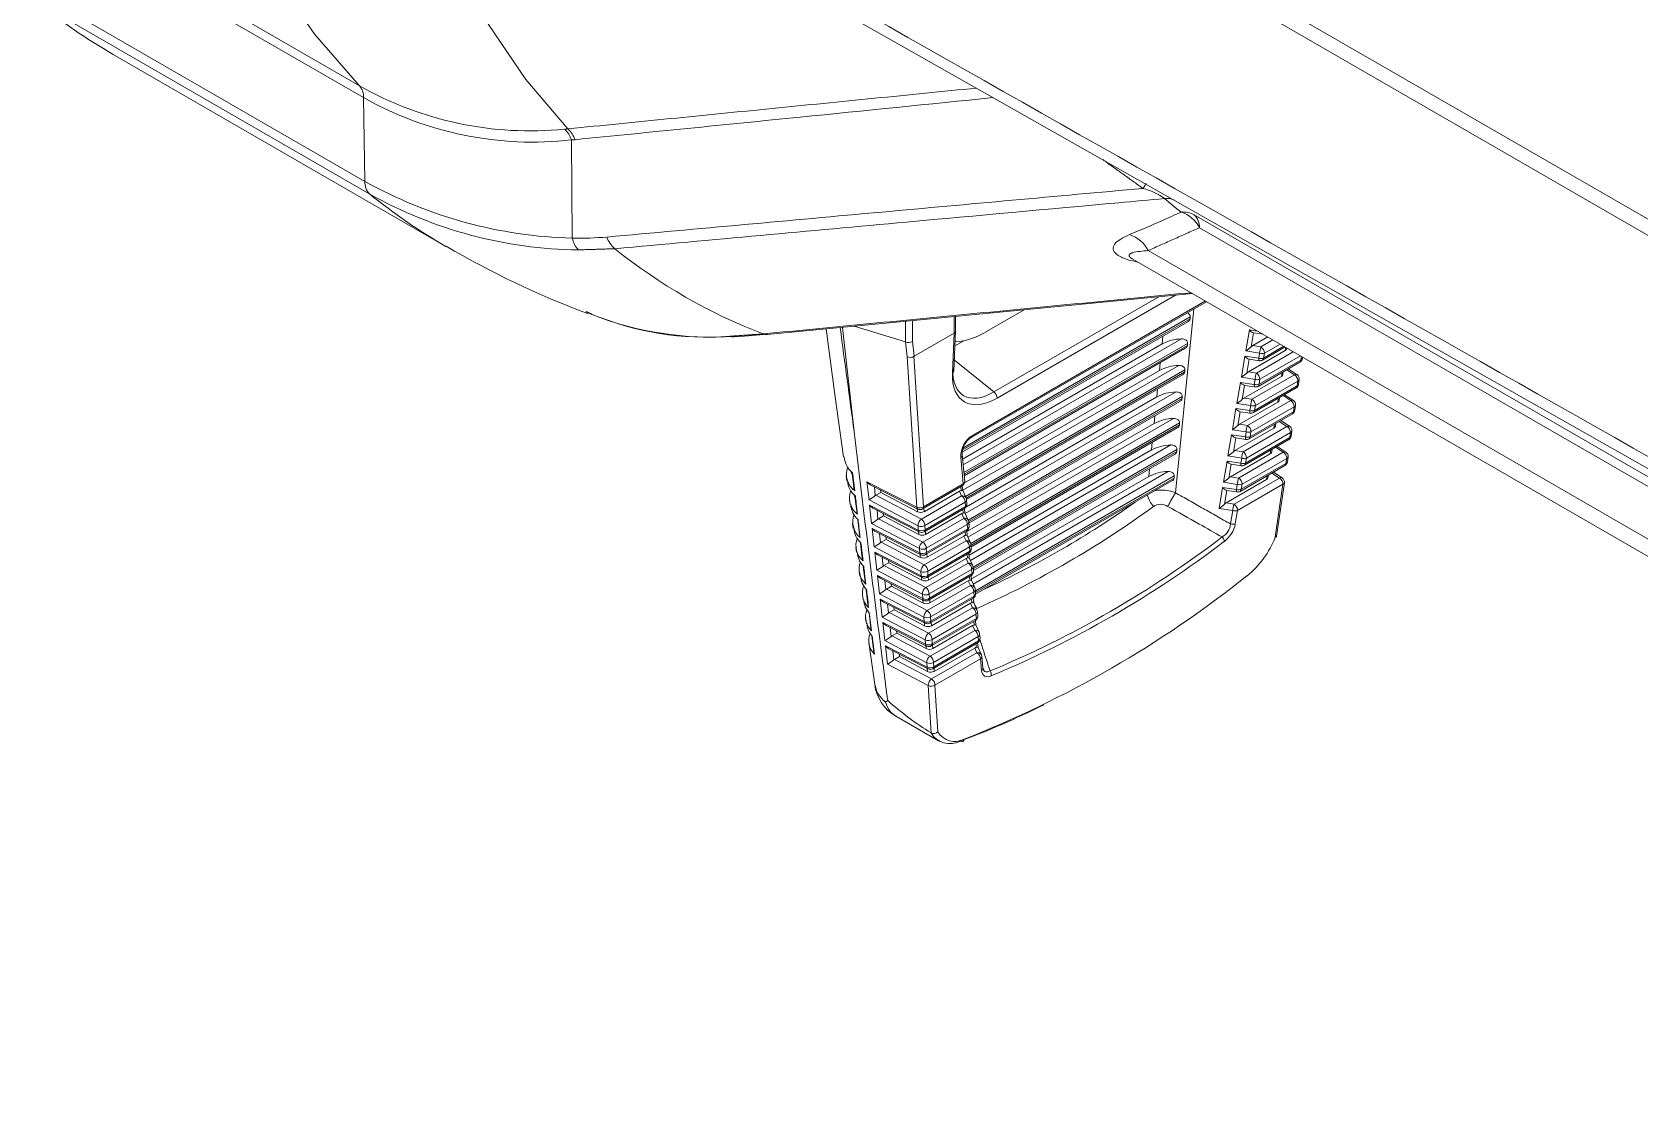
# Model space of a CAD drawing. Extents: x 8 to 113, y 2 to 87.
# Drawn here: x 17.406 to 20.662, y 62.946 to 65.093 of the extents above; entities that cross this region are included whole.
import ezdxf

# ---------------------------------------------------------------- set-up
doc = ezdxf.new("R2010")
doc.units = 0
doc.header["$MEASUREMENT"] = 0
doc.layers.add('OBJECT', color=7, linetype='CONTINUOUS')

msp = doc.modelspace()

# ---------------------------------------------------------------- linework, layer by layer
at = {"layer": 'OBJECT', "linetype": 'Continuous', "lineweight": 15}
for p, q in [((21.455, 64.2656), (18.143, 66.1776)), ((18.143, 66.1449), (21.455, 64.233)), ((18.077, 64.9602), (17.4784, 65.3058)), ((17.6648, 65.2173), (18.0688, 64.9841)), ((17.4058, 65.1794), (18.0796, 64.7904)), ((18.0897, 64.7648), (17.4159, 65.1538)), ((17.5702, 65.0474), (18.244, 64.6585)), ((18.0796, 64.7904), (18.077, 64.9602)), ((18.4999, 64.6755), (18.4983, 64.8744)), ((19.7597, 64.7227), (22.5308, 63.1229)), ((22.5402, 63.0977), (19.7702, 64.6967)), ((19.6664, 64.6504), (22.5364, 62.9936)), ((19.6334, 64.6341), (19.6336, 64.634)), ((19.6337, 64.6339), (22.5574, 62.9461)), ((19.3095, 64.2724), (19.7847, 64.5468)), ((19.3116, 64.2766), (19.7822, 64.5482)), ((19.354, 64.3639), (19.6882, 64.5568)), ((19.7215, 64.56), (19.3605, 64.3516)), ((19.2734, 64.5166), (19.2734, 64.4831)), ((19.2763, 64.4872), (19.2763, 64.5168)), ((19.2899, 64.2457), (19.7512, 64.512)), ((19.7516, 64.5161), (19.2912, 64.2503)), ((19.3392, 64.4864), (19.4154, 64.5303)), ((19.7591, 64.532), (19.7218, 64.1597)), ((19.7516, 64.5161), (19.7512, 64.512)), ((18.8946, 64.4801), (18.8952, 64.4802)), ((19.0708, 64.2835), (19.0469, 64.4947)), ((19.1747, 64.4655), (19.0711, 64.497)), ((19.1747, 64.507), (19.1747, 64.4655)), ((19.1887, 64.4662), (19.1887, 64.5083)), ((19.2734, 64.4831), (19.1921, 64.4362)), ((19.2734, 64.4831), (19.2699, 64.4029)), ((19.2729, 64.4069), (19.2763, 64.4871)), ((19.287, 64.2407), (19.7469, 64.5061)), ((19.8641, 64.447), (19.8714, 64.4898)), ((19.8714, 64.4898), (19.8875, 64.4874)), ((19.8799, 64.4835), (19.8751, 64.4554)), ((19.8798, 64.4835), (19.8992, 64.4807)), ((19.1749, 64.4655), (19.1747, 64.4655)), ((19.1749, 64.4655), (19.1784, 64.4352)), ((19.1921, 64.4362), (19.1887, 64.4662)), ((19.2927, 64.4677), (19.275, 64.4575)), ((19.6947, 64.4613), (19.2905, 64.228)), ((19.2916, 64.2162), (19.7337, 64.4714)), ((19.7462, 64.4624), (19.2931, 64.2008)), ((19.2935, 64.1971), (19.7458, 64.4583)), ((19.2938, 64.1939), (19.7415, 64.4524)), ((19.6947, 64.4613), (19.6963, 64.4769)), ((19.7462, 64.4624), (19.7458, 64.4583)), ((19.8921, 64.4425), (19.8641, 64.447)), ((19.944, 64.4478), (19.8693, 64.4048)), ((19.9085, 64.4753), (19.8784, 64.4579)), ((19.8784, 64.4579), (19.8947, 64.4553)), ((19.8947, 64.4553), (19.9189, 64.4693)), ((19.8979, 64.4285), (19.9437, 64.455)), ((19.9, 64.4327), (19.9412, 64.4565)), ((19.9334, 64.461), (19.9017, 64.4427)), ((19.944, 64.4478), (19.9449, 64.4543)), ((19.9469, 64.4515), (19.9471, 64.453)), ((19.1784, 64.4352), (19.1978, 64.1304)), ((19.1921, 64.4362), (19.192, 64.4361)), ((19.2115, 64.1312), (19.192, 64.4361)), ((19.354, 64.3639), (19.2738, 64.428)), ((19.2908, 64.1651), (19.7283, 64.4177)), ((19.6893, 64.4076), (19.6909, 64.4232)), ((19.8551, 64.3938), (19.8623, 64.4366)), ((19.8623, 64.4366), (19.8904, 64.4325)), ((19.8708, 64.4303), (19.8661, 64.4022)), ((19.8708, 64.4303), (19.8915, 64.4273)), ((19.8856, 64.4022), (19.9604, 64.4453)), ((19.8889, 64.3753), (19.9737, 64.4243)), ((19.8904, 64.4325), (19.8921, 64.4425)), ((19.8909, 64.3795), (19.9758, 64.4285)), ((19.9749, 64.437), (19.8926, 64.3895)), ((19.9017, 64.4427), (19.9, 64.4327)), ((19.9758, 64.4285), (19.9769, 64.4358)), ((19.9786, 64.4316), (19.9791, 64.4346)), ((19.6893, 64.4076), (19.2946, 64.1797)), ((19.7408, 64.4086), (19.2964, 64.152)), ((19.2977, 64.149), (19.7404, 64.4045)), ((19.2984, 64.146), (19.7361, 64.3987)), ((19.7408, 64.4086), (19.7404, 64.4045)), ((19.846, 64.3407), (19.8533, 64.3834)), ((19.8533, 64.3834), (19.8813, 64.3793)), ((19.883, 64.3893), (19.8551, 64.3938)), ((19.9364, 64.3955), (19.8603, 64.3516)), ((19.8693, 64.4048), (19.8856, 64.4022)), ((19.8766, 64.349), (19.9627, 64.3987)), ((19.8813, 64.3793), (19.883, 64.3893)), ((19.9697, 64.3861), (19.8836, 64.3364)), ((19.8926, 64.3895), (19.8909, 64.3795)), ((19.9364, 64.3955), (19.9375, 64.4034)), ((19.9393, 64.3992), (19.9401, 64.4049)), ((19.9627, 64.3987), (19.947, 64.4089)), ((19.9681, 64.3989), (19.9501, 64.4107)), ((19.9682, 64.3761), (19.9697, 64.3861)), ((19.9711, 64.3792), (19.9725, 64.3891)), ((19.2959, 64.1174), (19.7229, 64.3639)), ((19.6839, 64.3538), (19.2972, 64.1306)), ((19.7354, 64.3549), (19.3017, 64.1045)), ((19.3028, 64.1013), (19.735, 64.3508)), ((19.6839, 64.3538), (19.6855, 64.3694)), ((19.7354, 64.3549), (19.735, 64.3508)), ((19.8618, 64.3771), (19.857, 64.3491)), ((19.8603, 64.3516), (19.8766, 64.349)), ((19.8617, 64.3771), (19.8824, 64.3741)), ((19.8798, 64.3221), (19.9662, 64.372)), ((19.8819, 64.3263), (19.9682, 64.3761)), ((19.9288, 64.3432), (19.93, 64.3511)), ((19.9317, 64.3469), (19.9326, 64.3526)), ((19.9551, 64.3464), (19.9395, 64.3566)), ((19.9605, 64.3466), (19.9426, 64.3584)), ((19.3031, 64.0981), (19.7307, 64.3449)), ((19.837, 64.2875), (19.8442, 64.3302)), ((19.8442, 64.3302), (19.8723, 64.3261)), ((19.874, 64.3362), (19.846, 64.3407)), ((19.8527, 64.3239), (19.848, 64.2959)), ((19.9288, 64.3432), (19.8513, 64.2985)), ((19.8527, 64.3239), (19.8734, 64.3209)), ((19.8675, 64.2959), (19.9551, 64.3464)), ((19.8708, 64.2689), (19.9586, 64.3196)), ((19.8723, 64.3261), (19.874, 64.3362)), ((19.8728, 64.2731), (19.9606, 64.3238)), ((19.9621, 64.3338), (19.8745, 64.2832)), ((19.8836, 64.3364), (19.8819, 64.3263)), ((19.9606, 64.3238), (19.9621, 64.3338)), ((19.9635, 64.3269), (19.9649, 64.3368)), ((19.6785, 64.3001), (19.2989, 64.081)), ((19.3013, 64.0699), (19.7175, 64.3102)), ((19.7301, 64.3012), (19.307, 64.0569)), ((19.3075, 64.0533), (19.7297, 64.2971)), ((19.3078, 64.0501), (19.7253, 64.2912)), ((19.6785, 64.3001), (19.6801, 64.3157)), ((19.7301, 64.3012), (19.7297, 64.2971)), ((19.8649, 64.283), (19.837, 64.2875)), ((19.9212, 64.2909), (19.8422, 64.2453)), ((19.8513, 64.2985), (19.8675, 64.2959)), ((19.8585, 64.2427), (19.9475, 64.2941)), ((19.9212, 64.2909), (19.9224, 64.2987)), ((19.9242, 64.2946), (19.925, 64.3002)), ((19.9475, 64.2941), (19.932, 64.3043)), ((19.9529, 64.2943), (19.935, 64.306)), ((19.9559, 64.2745), (19.9574, 64.2845)), ((19.3066, 64.0224), (19.7122, 64.2565)), ((19.6732, 64.2464), (19.6747, 64.262)), ((19.8279, 64.2344), (19.8352, 64.277)), ((19.8352, 64.277), (19.8632, 64.2729)), ((19.8437, 64.2707), (19.8389, 64.2428)), ((19.8436, 64.2707), (19.8643, 64.2677)), ((19.8617, 64.2157), (19.951, 64.2673)), ((19.8632, 64.2729), (19.8649, 64.283)), ((19.8638, 64.2199), (19.9531, 64.2714)), ((19.9545, 64.2815), (19.8655, 64.2301)), ((19.8745, 64.2832), (19.8728, 64.2731)), ((19.94, 64.2418), (19.9244, 64.2519)), ((19.9454, 64.242), (19.9275, 64.2537)), ((19.9531, 64.2714), (19.9545, 64.2815)), ((19.2867, 64.2312), (19.2919, 64.1776)), ((19.2948, 64.1831), (19.2896, 64.2367)), ((19.6732, 64.2464), (19.3036, 64.033)), ((19.7247, 64.2474), (19.3118, 64.0091)), ((19.3121, 64.0054), (19.7243, 64.2433)), ((19.3124, 64.0022), (19.7199, 64.2375)), ((19.7247, 64.2474), (19.7243, 64.2433)), ((19.8189, 64.1812), (19.8261, 64.2238)), ((19.8261, 64.2238), (19.8542, 64.2197)), ((19.8559, 64.2299), (19.8279, 64.2344)), ((19.9137, 64.2386), (19.8332, 64.1922)), ((19.8422, 64.2453), (19.8585, 64.2427)), ((19.8495, 64.1896), (19.94, 64.2418)), ((19.8542, 64.2197), (19.8559, 64.2299)), ((19.8547, 64.1667), (19.9455, 64.2191)), ((19.9469, 64.2292), (19.8565, 64.1769)), ((19.8655, 64.2301), (19.8638, 64.2199)), ((19.9137, 64.2386), (19.9148, 64.2464)), ((19.9166, 64.2423), (19.9174, 64.2479)), ((19.9455, 64.2191), (19.9469, 64.2292)), ((19.9483, 64.2222), (19.9498, 64.2322)), ((19.0545, 64.1941), (19.0559, 64.1839)), ((19.0667, 64.1996), (19.0702, 64.1697)), ((19.6678, 64.1926), (19.3083, 63.9851)), ((19.312, 63.9748), (19.7068, 64.2027)), ((19.7193, 64.1937), (19.3164, 63.9611)), ((19.3168, 63.9575), (19.7189, 64.1896)), ((19.6678, 64.1926), (19.6693, 64.2082)), ((19.7193, 64.1937), (19.7189, 64.1896)), ((19.9061, 64.1863), (19.8241, 64.139)), ((19.8346, 64.2175), (19.8299, 64.1896)), ((19.8332, 64.1922), (19.8495, 64.1896)), ((19.8346, 64.2175), (19.8553, 64.2145)), ((19.8404, 64.1364), (19.9324, 64.1895)), ((19.8527, 64.1625), (19.9434, 64.2149)), ((19.9061, 64.1863), (19.9072, 64.194)), ((19.909, 64.19), (19.9098, 64.1955)), ((19.9324, 64.1895), (19.9169, 64.1996)), ((19.9378, 64.1897), (19.92, 64.2014)), ((19.0967, 64.1821), (19.1978, 64.1304)), ((19.1009, 64.1452), (19.0967, 64.1821)), ((19.1035, 64.176), (19.1999, 64.1268)), ((19.1117, 64.1718), (19.1137, 64.1539)), ((19.1248, 64.1604), (19.1149, 64.1547)), ((19.1149, 64.1547), (19.2069, 64.1062)), ((19.1242, 64.1654), (19.1248, 64.1604)), ((19.1248, 64.1604), (19.1988, 64.1213)), ((19.2094, 64.127), (19.2899, 64.1735)), ((19.2115, 64.1312), (19.2919, 64.1776)), ((19.2125, 64.1214), (19.2842, 64.1628)), ((19.2885, 64.1533), (19.2842, 64.1628)), ((19.2874, 64.1641), (19.2867, 64.1716)), ((19.2908, 64.1641), (19.2899, 64.1735)), ((19.2976, 64.1493), (19.2908, 64.1642)), ((19.3169, 63.9542), (19.7146, 64.1837)), ((19.8099, 64.1281), (19.8171, 64.1706)), ((19.8171, 64.1706), (19.8451, 64.1665)), ((19.8469, 64.1767), (19.8189, 64.1812)), ((19.8256, 64.1643), (19.8209, 64.1365)), ((19.8255, 64.1643), (19.8462, 64.1613)), ((19.8451, 64.1665), (19.8469, 64.1767)), ((19.9394, 64.1769), (19.8474, 64.1238)), ((19.8565, 64.1769), (19.8547, 64.1667)), ((19.9239, 64.0697), (19.9394, 64.1769)), ((19.9266, 64.0718), (19.9422, 64.1799)), ((19.0611, 64.1459), (19.0625, 64.1357)), ((19.0723, 64.1523), (19.0759, 64.1222)), ((19.2002, 64.0928), (19.1009, 64.1452)), ((19.1021, 64.1345), (19.2007, 64.0841)), ((19.1062, 64.0977), (19.1021, 64.1345)), ((19.1089, 64.1285), (19.2028, 64.0805)), ((19.1171, 64.1243), (19.1191, 64.1063)), ((19.1988, 64.1213), (19.1984, 64.1275)), ((19.2069, 64.1062), (19.2885, 64.1533)), ((19.2121, 64.1285), (19.2125, 64.1214)), ((19.2124, 64.0807), (19.2943, 64.128)), ((19.2955, 64.1407), (19.2139, 64.0935)), ((19.2144, 64.0849), (19.2964, 64.1322)), ((19.2918, 64.1187), (19.2911, 64.1262)), ((19.2953, 64.1188), (19.2944, 64.1281)), ((19.2964, 64.1322), (19.2955, 64.1407)), ((19.2993, 64.1377), (19.2984, 64.1462)), ((19.8378, 64.1236), (19.8099, 64.1281)), ((19.8241, 64.139), (19.8404, 64.1364)), ((19.8332, 64.0965), (19.8378, 64.1236)), ((19.8474, 64.1238), (19.8428, 64.0967)), ((19.0677, 64.0977), (19.0691, 64.0874)), ((19.078, 64.105), (19.0816, 64.0747)), ((19.2031, 64.0466), (19.1062, 64.0977)), ((19.1301, 64.1128), (19.1203, 64.1072)), ((19.1203, 64.1072), (19.2098, 64.0599)), ((19.1296, 64.1179), (19.1301, 64.1128)), ((19.1301, 64.1128), (19.2017, 64.075)), ((19.2007, 64.0841), (19.2002, 64.0928)), ((19.2098, 64.0599), (19.293, 64.1079)), ((19.2139, 64.0935), (19.2144, 64.0849)), ((19.2155, 64.0752), (19.2886, 64.1175)), ((19.3, 64.0953), (19.2168, 64.0473)), ((19.293, 64.1079), (19.2886, 64.1175)), ((19.302, 64.104), (19.2953, 64.1188)), ((19.3008, 64.0868), (19.3, 64.0953)), ((19.3037, 64.0922), (19.3028, 64.1008)), ((19.0837, 64.0578), (19.0873, 64.0273)), ((19.1074, 64.087), (19.2037, 64.0379)), ((19.1116, 64.0502), (19.1074, 64.087)), ((19.1143, 64.081), (19.2057, 64.0342)), ((19.1224, 64.0768), (19.1245, 64.0588)), ((19.1355, 64.0653), (19.1257, 64.0597)), ((19.1257, 64.0597), (19.2128, 64.0137)), ((19.1349, 64.0704), (19.1355, 64.0653)), ((19.1355, 64.0653), (19.2047, 64.0288)), ((19.2017, 64.075), (19.2013, 64.0812)), ((19.2128, 64.0137), (19.2974, 64.0626)), ((19.215, 64.0823), (19.2155, 64.0752)), ((19.2153, 64.0345), (19.2987, 64.0826)), ((19.2174, 64.0386), (19.3008, 64.0868)), ((19.2184, 64.029), (19.293, 64.0721)), ((19.2974, 64.0626), (19.293, 64.0721)), ((19.2963, 64.0733), (19.2955, 64.0808)), ((19.2997, 64.0734), (19.2988, 64.0826)), ((19.3064, 64.0586), (19.2997, 64.0734)), ((19.0743, 64.0494), (19.0757, 64.0391)), ((19.2061, 64.0003), (19.1116, 64.0502)), ((19.1128, 64.0395), (19.2066, 63.9916)), ((19.117, 64.0027), (19.1128, 64.0395)), ((19.1196, 64.0334), (19.2087, 63.9879)), ((19.1278, 64.0293), (19.1299, 64.0113)), ((19.2037, 64.0379), (19.2031, 64.0466)), ((19.2047, 64.0288), (19.2043, 64.035)), ((19.2168, 64.0473), (19.2174, 64.0386)), ((19.218, 64.036), (19.2184, 64.029)), ((19.2182, 63.9882), (19.3031, 64.0372)), ((19.3044, 64.0499), (19.2198, 64.0011)), ((19.2203, 63.9923), (19.3052, 64.0413)), ((19.2214, 63.9828), (19.2975, 64.0267)), ((19.3018, 64.0172), (19.2975, 64.0267)), ((19.3007, 64.0279), (19.2999, 64.0353)), ((19.3041, 64.028), (19.3032, 64.0372)), ((19.3108, 64.0132), (19.3041, 64.028)), ((19.3052, 64.0413), (19.3044, 64.0499)), ((19.3081, 64.0468), (19.3073, 64.0554)), ((19.0809, 64.0012), (19.0824, 63.9909)), ((19.0894, 64.0106), (19.0931, 63.9799)), ((19.209, 63.9541), (19.117, 64.0027)), ((19.1182, 63.992), (19.2096, 63.9453)), ((19.1224, 63.9551), (19.1182, 63.992)), ((19.1409, 64.0178), (19.1311, 64.0121)), ((19.1311, 64.0121), (19.2157, 63.9675)), ((19.1403, 64.0229), (19.1409, 64.0178)), ((19.1409, 64.0178), (19.2076, 63.9826)), ((19.2066, 63.9916), (19.2061, 64.0003)), ((19.2157, 63.9675), (19.3018, 64.0172)), ((19.2198, 64.0011), (19.2203, 63.9923)), ((19.2212, 63.9419), (19.3076, 63.9918)), ((19.3088, 64.0045), (19.2227, 63.9548)), ((19.2233, 63.9461), (19.3096, 63.9959)), ((19.3085, 63.9826), (19.3076, 63.9918)), ((19.3096, 63.9959), (19.3088, 64.0045)), ((19.3125, 64.0014), (19.3117, 64.01)), ((19.0951, 63.9634), (19.0988, 63.9325)), ((19.125, 63.9859), (19.2116, 63.9417)), ((19.1332, 63.9817), (19.1352, 63.9638)), ((19.1463, 63.9703), (19.1365, 63.9646)), ((19.1365, 63.9646), (19.2186, 63.9213)), ((19.1457, 63.9754), (19.1463, 63.9703)), ((19.1463, 63.9703), (19.2106, 63.9364)), ((19.2076, 63.9826), (19.2072, 63.9887)), ((19.2186, 63.9213), (19.3062, 63.9718)), ((19.2209, 63.9897), (19.2214, 63.9828)), ((19.2243, 63.9365), (19.3019, 63.9813)), ((19.3132, 63.9592), (19.2256, 63.9086)), ((19.3062, 63.9718), (19.3019, 63.9813)), ((19.3051, 63.9825), (19.3044, 63.9899)), ((19.3152, 63.9678), (19.3085, 63.9826)), ((19.314, 63.9505), (19.3132, 63.9592)), ((19.3169, 63.956), (19.3161, 63.9646)), ((19.0875, 63.953), (19.089, 63.9426)), ((19.2119, 63.9079), (19.1224, 63.9551)), ((19.1236, 63.9445), (19.2125, 63.899)), ((19.1278, 63.9076), (19.1236, 63.9445)), ((19.1304, 63.9384), (19.2146, 63.8954)), ((19.1386, 63.9342), (19.1406, 63.9163)), ((19.1511, 63.9278), (19.1517, 63.9228)), ((19.2096, 63.9453), (19.209, 63.9541)), ((19.2106, 63.9364), (19.2102, 63.9424)), ((19.2216, 63.875), (19.3106, 63.9264)), ((19.2227, 63.9548), (19.2233, 63.9461)), ((19.2239, 63.9435), (19.2243, 63.9365)), ((19.2241, 63.8956), (19.312, 63.9463)), ((19.2262, 63.8998), (19.314, 63.9505)), ((19.2273, 63.8903), (19.3063, 63.9359)), ((19.3106, 63.9264), (19.3063, 63.9359)), ((19.3095, 63.9371), (19.3088, 63.9445)), ((19.3129, 63.9372), (19.312, 63.9464)), ((19.3196, 63.9224), (19.3129, 63.9372)), ((19.0942, 63.9048), (19.0956, 63.8944)), ((19.1009, 63.9162), (19.1047, 63.8851)), ((19.2149, 63.8616), (19.1278, 63.9076)), ((19.129, 63.897), (19.2154, 63.8528)), ((19.1332, 63.8601), (19.129, 63.897)), ((19.1517, 63.9228), (19.1419, 63.9171)), ((19.1419, 63.9171), (19.2216, 63.875)), ((19.1517, 63.9228), (19.2135, 63.8901)), ((19.2125, 63.899), (19.2119, 63.9079)), ((19.2135, 63.8901), (19.2131, 63.8961)), ((19.2256, 63.9086), (19.2262, 63.8998)), ((19.2268, 63.8972), (19.2273, 63.8903)), ((19.2271, 63.8494), (19.3164, 63.9009)), ((19.3176, 63.9138), (19.2286, 63.8624)), ((19.2291, 63.8535), (19.3184, 63.9051)), ((19.3139, 63.8918), (19.3132, 63.8991)), ((19.3173, 63.8918), (19.3164, 63.9009)), ((19.3184, 63.9051), (19.3176, 63.9138)), ((19.3213, 63.9105), (19.3205, 63.9192)), ((19.1067, 63.869), (19.1105, 63.8377)), ((19.1358, 63.8909), (19.2175, 63.8491)), ((19.144, 63.8867), (19.146, 63.8688)), ((19.157, 63.8753), (19.1472, 63.8696)), ((19.1472, 63.8696), (19.2245, 63.8288)), ((19.1565, 63.8803), (19.157, 63.8753)), ((19.157, 63.8753), (19.2165, 63.8439)), ((19.2154, 63.8528), (19.2149, 63.8616)), ((19.2245, 63.8288), (19.315, 63.881)), ((19.2286, 63.8624), (19.2291, 63.8535)), ((19.2302, 63.8441), (19.3107, 63.8905)), ((19.322, 63.8684), (19.2315, 63.8162)), ((19.315, 63.881), (19.3107, 63.8905)), ((19.3241, 63.877), (19.3173, 63.8919)), ((19.3229, 63.8596), (19.322, 63.8684)), ((19.3258, 63.8651), (19.3249, 63.8739)), ((19.1008, 63.8565), (19.1131, 63.7665)), ((19.2178, 63.8154), (19.1332, 63.8601)), ((19.1344, 63.8494), (19.2184, 63.8065)), ((19.1385, 63.8126), (19.1344, 63.8494)), ((19.1412, 63.8434), (19.2205, 63.8028)), ((19.1494, 63.8392), (19.1514, 63.8212)), ((19.1619, 63.8328), (19.1624, 63.8277)), ((19.2165, 63.8439), (19.2161, 63.8499)), ((19.2275, 63.7826), (19.3194, 63.8356)), ((19.2298, 63.8509), (19.2302, 63.8441)), ((19.23, 63.8031), (19.3208, 63.8555)), ((19.2321, 63.8072), (19.3229, 63.8596)), ((19.2331, 63.7978), (19.3151, 63.8452)), ((19.3194, 63.8356), (19.3151, 63.8452)), ((19.3183, 63.8464), (19.3176, 63.8536)), ((19.3217, 63.8465), (19.3209, 63.8555)), ((19.3285, 63.8317), (19.3217, 63.8465)), ((19.3316, 63.8053), (19.3293, 63.8285)), ((19.2208, 63.7692), (19.1385, 63.8126)), ((19.1624, 63.8277), (19.1526, 63.8221)), ((19.1526, 63.8221), (19.2275, 63.7826)), ((19.1624, 63.8277), (19.2194, 63.7977)), ((19.2184, 63.8065), (19.2178, 63.8154)), ((19.2194, 63.7977), (19.219, 63.8036)), ((19.2315, 63.8162), (19.2321, 63.8072)), ((19.2327, 63.8046), (19.2331, 63.7978)), ((19.3264, 63.823), (19.2345, 63.7699)), ((19.3264, 63.823), (19.3287, 63.7999)), ((19.2208, 63.7692), (19.2269, 63.6732)), ((19.2405, 63.6752), (19.2345, 63.7699)), ((19.1552, 63.707), (19.2418, 63.6569))]:
    msp.add_line(p, q, dxfattribs=at)
at = {"layer": 'OBJECT', "linetype": 'Continuous', "lineweight": 15, "flags": 128}
for points in [[(17.623, 66.3104), (17.6296, 66.1264), (17.6472, 65.9498), (17.6759, 65.7813), (17.7155, 65.6219), (17.7658, 65.4722), (17.8266, 65.3329), (17.8976, 65.2048), (17.9785, 65.0883), (18.0688, 64.9841)], [(18.0713, 66.161), (18.0775, 65.9862), (18.0942, 65.8183), (18.1212, 65.6581), (18.1585, 65.5063), (18.2058, 65.3636), (18.263, 65.2308), (18.3299, 65.1084), (18.406, 64.9969), (18.4911, 64.8969)], [(18.2546, 65.5826), (18.9222, 65.2042), (21.5633, 63.7079)], [(19.6557, 64.7763), (19.658, 64.7797), (19.66, 64.7827), (19.6619, 64.7854), (19.6622, 64.7859)], [(18.8946, 64.4801), (19.1699, 64.5065), (19.756, 64.5634)], [(18.8276, 64.4756), (18.8411, 64.4761), (18.8952, 64.4807)], [(19.0141, 64.4916), (19.032, 64.3587), (19.0493, 64.2322)], [(19.8904, 64.4325), (19.8904, 64.4308), (19.8905, 64.4294), (19.8907, 64.4283), (19.8911, 64.4276), (19.8915, 64.4273), (19.8915, 64.4273)], [(19.8813, 64.3793), (19.8813, 64.3776), (19.8815, 64.3762), (19.8817, 64.3751), (19.882, 64.3744), (19.8824, 64.3741), (19.8824, 64.3741)], [(19.8723, 64.3261), (19.8723, 64.3244), (19.8724, 64.323), (19.8726, 64.3219), (19.873, 64.3212), (19.8734, 64.3209), (19.8734, 64.3209)], [(19.8632, 64.2729), (19.8632, 64.2712), (19.8634, 64.2698), (19.8636, 64.2687), (19.8639, 64.268), (19.8643, 64.2677), (19.8643, 64.2677)], [(19.2893, 64.2381), (19.2896, 64.2372), (19.2896, 64.2367)], [(19.8542, 64.2197), (19.8542, 64.218), (19.8543, 64.2166), (19.8545, 64.2155), (19.8549, 64.2148), (19.8553, 64.2145), (19.8553, 64.2145)], [(19.8451, 64.1665), (19.8451, 64.1648), (19.8453, 64.1634), (19.8455, 64.1623), (19.8458, 64.1616), (19.8462, 64.1613), (19.8462, 64.1613)], [(19.332, 63.8033), (19.3318, 63.8038), (19.3317, 63.8056)]]:
    msp.add_lwpolyline(points, dxfattribs=at)
at = {"layer": 'OBJECT', "linetype": 'Continuous', "lineweight": 15}
for centre, radius, start, end in [((18.1599, 66.0684), 1.179, 230.8729, 239.9875), ((18.4153, 65.596), 0.7032, 240.4772, 275.6412), ((18.0424, 64.9617), 0.0346, 357.5774, 40.3899), ((18.4202, 65.5676), 0.6976, 240.5301, 276.4259), ((18.4439, 64.8552), 0.0577, 19.4045, 45.3763), ((18.4508, 64.8549), 0.0581, 20.2244, 46.1801), ((18.523, 65.586), 0.9108, 240.8706, 268.5497), ((18.1124, 64.7885), 0.0328, 176.7023, 226.3591), ((19.6191, 64.641), 0.1402, 54.9299, 74.8925), ((18.5215, 65.5327), 0.881, 240.6563, 269.394), ((18.8337, 65.6794), 1.179, 230.8729, 239.9835), ((19.7034, 64.7078), 0.0481, 71.1325, 94.4149), ((20.3019, 65.4616), 0.9279, 229.5302, 232.2077), ((19.7373, 64.6829), 0.0456, 60.6477, 95.0909), ((19.7116, 64.6657), 0.0663, 27.9344, 70.8774), ((19.7378, 64.6987), 0.0325, 356.5265, 47.5284), ((18.5484, 64.6855), 0.0495, 191.6195, 222.8566), ((18.6209, 64.6953), 0.054, 199.0949, 229.7862), ((19.6085, 64.6208), 0.0651, 27.0756, 71.9409), ((19.1693, 66.2314), 1.824, 239.5309, 249.5229), ((19.2896, 65.5306), 1.124, 231.2503, 248.9739), ((18.772, 65.0793), 0.6044, 247.3261, 274.4391), ((18.783, 65.1441), 0.6692, 248.6287, 273.8036), ((19.7437, 64.5163), 0.00794, 358.4116, 77.2134), ((19.7437, 64.5131), 0.00755, 294.2757, 351.8502), ((18.8931, 64.4971), 0.017, 246.4673, 275.0193), ((19.2714, 64.4876), 0.00491, 293.6492, 356.0344), ((19.2647, 64.6052), 0.1403, 274.3818, 302.0943), ((19.885, 64.4993), 0.0167, 215.0327, 252.0173), ((18.8265, 64.4984), 0.023, 250.2866, 272.2229), ((19.1811, 64.4788), 0.0147, 245.088, 300.7918), ((19.7348, 64.3867), 0.0847, 90.7541, 118.2552), ((19.7383, 64.4593), 0.00755, 294.2757, 351.8502), ((19.8279, 64.5056), 0.0689, 301.6842, 313.2318), ((19.887, 64.4434), 0.0169, 120.5367, 134.6096), ((19.9313, 64.4412), 0.0392, 158.9149, 178.1151), ((19.8864, 64.4425), 0.0153, 0.7149, 57.2508), ((19.9417, 64.4526), 0.00531, 295.219, 347.279), ((19.1844, 64.4477), 0.0138, 244.2342, 303.6249), ((19.7294, 64.3329), 0.0847, 90.7541, 118.2552), ((19.876, 64.4461), 0.0167, 215.0327, 252.0173), ((19.8949, 64.4478), 0.016, 253.608, 288.5527), ((19.8929, 64.4372), 0.01, 261.7038, 299.9973), ((19.8966, 64.4578), 0.016, 253.608, 288.5527), ((19.8952, 64.4325), 0.0048, 304.7364, 2.4684), ((19.9687, 64.433), 0.01, 299.9973, 351.7621), ((19.971, 64.4283), 0.0048, 304.7364, 2.4684), ((19.9745, 64.4325), 0.00428, 288.0414, 346.5807), ((19.2679, 64.4074), 0.00503, 294.3537, 354.2572), ((19.7329, 64.4056), 0.00755, 294.2757, 351.8502), ((19.8669, 64.3929), 0.0167, 215.0327, 252.0173), ((19.8189, 64.4524), 0.0689, 301.6842, 313.2318), ((19.8779, 64.3902), 0.0169, 120.5367, 134.6096), ((19.9222, 64.388), 0.0392, 158.9149, 178.1151), ((19.8875, 64.4047), 0.016, 253.608, 288.5527), ((19.8774, 64.3893), 0.0153, 0.7149, 57.2508), ((19.9341, 64.4003), 0.00531, 295.219, 347.279), ((19.9656, 64.3942), 0.00534, 62.1028, 122.9957), ((19.9544, 64.3859), 0.0153, 0.7149, 57.2508), ((19.9626, 64.3906), 0.01, 351.7621, 56.8281), ((19.9683, 64.3901), 0.00428, 288.0414, 346.5807), ((19.3451, 64.3514), 0.0154, 0.8623, 54.5006), ((19.724, 64.2792), 0.0847, 90.7541, 118.2552), ((19.7276, 64.3519), 0.00755, 294.2757, 351.8502), ((19.8098, 64.3993), 0.0689, 301.6842, 313.2318), ((19.8689, 64.3371), 0.0169, 120.5367, 134.6096), ((19.9132, 64.3349), 0.0392, 158.9149, 178.1151), ((19.8683, 64.3362), 0.0153, 0.7149, 57.2508), ((19.8858, 64.3946), 0.016, 253.608, 288.5527), ((19.8839, 64.384), 0.01, 261.7038, 299.9973), ((19.8861, 64.3793), 0.0048, 304.7364, 2.4684), ((19.9612, 64.3806), 0.01, 299.9973, 351.7621), ((19.9634, 64.3759), 0.0048, 304.7364, 2.4684), ((19.9669, 64.3802), 0.00428, 288.0414, 346.5807), ((19.8579, 64.3397), 0.0167, 215.0327, 252.0173), ((19.8768, 64.3414), 0.016, 253.608, 288.5527), ((19.8748, 64.3308), 0.01, 261.7038, 299.9973), ((19.8785, 64.3515), 0.016, 253.608, 288.5527), ((19.8771, 64.3261), 0.0048, 304.7364, 2.4684), ((19.9266, 64.348), 0.00531, 295.219, 347.279), ((19.958, 64.3419), 0.00534, 62.1028, 122.9957), ((19.9468, 64.3336), 0.0153, 0.7149, 57.2508), ((19.9536, 64.3283), 0.01, 299.9973, 351.7621), ((19.9559, 64.3236), 0.0048, 304.7364, 2.4684), ((19.955, 64.3383), 0.01, 351.7621, 56.8281), ((19.9593, 64.3278), 0.00428, 288.0414, 346.5807), ((19.9608, 64.3378), 0.00428, 288.0414, 346.5807), ((19.7187, 64.2255), 0.0847, 90.7541, 118.2552), ((19.7222, 64.2981), 0.00755, 294.2757, 351.8502), ((19.8008, 64.3462), 0.0689, 301.6842, 313.2318), ((19.8598, 64.2839), 0.0169, 120.5367, 134.6096), ((19.9041, 64.2818), 0.0392, 158.9149, 178.1151), ((19.8593, 64.283), 0.0153, 0.7149, 57.2508), ((19.919, 64.2957), 0.00531, 295.219, 347.279), ((19.9504, 64.2896), 0.00534, 62.1028, 122.9957), ((19.9393, 64.2813), 0.0153, 0.7149, 57.2508), ((19.9475, 64.286), 0.01, 351.7621, 56.8281), ((19.9532, 64.2855), 0.00428, 288.0414, 346.5807), ((64.4069, 69.6724), 45.6553, 186.77869, 187.4679), ((19.3364, 64.2335), 0.0497, 119.9632, 182.6166), ((19.3299, 64.2377), 0.0406, 122.5727, 179.5171), ((19.3078, 64.2755), 0.0035, 274.4947, 299.8182), ((19.3067, 64.2764), 0.00483, 304.9367, 2.268), ((19.7133, 64.1717), 0.0847, 90.7541, 118.2552), ((19.8488, 64.2866), 0.0167, 215.0327, 252.0173), ((19.8677, 64.2882), 0.016, 253.608, 288.5527), ((19.8658, 64.2776), 0.01, 261.7038, 299.9973), ((19.8695, 64.2984), 0.016, 253.608, 288.5527), ((19.868, 64.2729), 0.0048, 304.7364, 2.4684), ((19.946, 64.2759), 0.01, 299.9973, 351.7621), ((19.9483, 64.2712), 0.0048, 304.7364, 2.4684), ((19.9517, 64.2755), 0.00428, 288.0414, 346.5807), ((19.0956, 64.2353), 0.045, 183.7857, 231.6059), ((19.2833, 64.2366), 0.00634, 302.9048, 1.4071), ((19.7168, 64.2444), 0.00755, 294.2757, 351.8502), ((19.8398, 64.2334), 0.0167, 215.0327, 252.0173), ((19.7917, 64.293), 0.0689, 301.6842, 313.2318), ((19.8508, 64.2308), 0.0169, 120.5367, 134.6096), ((19.8587, 64.235), 0.016, 253.608, 288.5527), ((19.8951, 64.2286), 0.0392, 158.9149, 178.1151), ((19.8604, 64.2452), 0.016, 253.608, 288.5527), ((19.8503, 64.2299), 0.0153, 0.7149, 57.2508), ((19.859, 64.2197), 0.0048, 304.7364, 2.4684), ((19.9114, 64.2434), 0.00531, 295.219, 347.279), ((19.9429, 64.2373), 0.00534, 62.1028, 122.9957), ((19.9317, 64.229), 0.0153, 0.7149, 57.2508), ((19.9384, 64.2236), 0.01, 299.9973, 351.7621), ((19.9407, 64.2189), 0.0048, 304.7364, 2.4684), ((19.9399, 64.2337), 0.01, 351.7621, 56.8281), ((19.9442, 64.2231), 0.00428, 288.0414, 346.5807), ((19.9456, 64.2332), 0.00428, 288.0414, 346.5807), ((19.0978, 64.1976), 0.0428, 159.5865, 233.0222), ((19.7079, 64.118), 0.0847, 90.7541, 118.2552), ((19.7114, 64.1907), 0.00755, 294.2757, 351.8502), ((19.7827, 64.2399), 0.0689, 301.6842, 313.2318), ((19.8417, 64.1776), 0.0169, 120.5367, 134.6096), ((19.8861, 64.1755), 0.0392, 158.9149, 178.1151), ((19.8412, 64.1767), 0.0153, 0.7149, 57.2508), ((19.8567, 64.2244), 0.01, 261.7038, 299.9973), ((19.9038, 64.1911), 0.00531, 295.219, 347.279), ((19.9353, 64.185), 0.00534, 62.1028, 122.9957), ((19.9241, 64.1767), 0.0153, 0.7149, 57.2508), ((19.9323, 64.1814), 0.01, 351.7621, 56.8281), ((19.1011, 64.1867), 0.0439, 183.369, 230.5717), ((19.1035, 64.1493), 0.0421, 159.127, 232.026), ((19.0842, 64.1702), 0.0139, 182.2643, 209.0803), ((19.113, 64.1935), 0.0199, 215.0796, 241.583), ((19.0414, 64.2474), 0.1182, 300.1718, 307.692), ((19.1203, 64.1455), 0.0107, 120.1607, 128.099), ((19.2893, 64.1545), 0.00976, 100.7346, 121.0379), ((19.2892, 64.1588), 0.00552, 73.0363, 109.1305), ((19.2904, 64.1452), 0.00832, 29.7611, 102.6053), ((19.2849, 64.1821), 0.01, 299.9973, 5.5533), ((19.2871, 64.1774), 0.0048, 304.7364, 2.4684), ((19.2887, 64.1828), 0.0061, 301.6681, 2.6437), ((19.7156, 64.1677), 0.0524, 194.0465, 222.8225), ((19.6937, 64.0886), 0.0765, 68.4388, 100.2912), ((21.4113, 63.1758), 1.9551, 149.786, 150.7145), ((19.8307, 64.1802), 0.0167, 215.0327, 252.0173), ((19.8496, 64.1818), 0.016, 253.608, 288.5527), ((19.8477, 64.1712), 0.01, 261.7038, 299.9973), ((19.8514, 64.1921), 0.016, 253.608, 288.5527), ((19.8499, 64.1665), 0.0048, 304.7364, 2.4684), ((19.9381, 64.1809), 0.00428, 288.0414, 346.5807), ((19.1066, 64.138), 0.0427, 182.9325, 229.4988), ((19.0897, 64.1227), 0.0138, 182.0884, 208.3904), ((19.1184, 64.146), 0.0199, 215.0796, 241.583), ((19.204, 64.1425), 0.0136, 242.8577, 303.3804), ((19.2022, 64.1305), 0.00441, 181.3094, 238.2347), ((19.2055, 64.1351), 0.0153, 244.0911, 297.3324), ((19.2044, 64.1357), 0.01, 242.9367, 299.9973), ((19.2067, 64.131), 0.0048, 304.7364, 2.4684), ((19.2803, 64.1405), 0.0153, 0.7149, 57.2508), ((19.2893, 64.1367), 0.01, 299.9973, 5.5533), ((19.2916, 64.132), 0.0048, 304.7364, 2.4684), ((19.2921, 64.146), 0.00634, 302.9048, 1.4071), ((19.2929, 64.1375), 0.00634, 302.9048, 1.4071), ((19.2885, 64.1452), 0.01, 5.5533, 24.4463), ((18.5496, 65.6721), 1.9087, 293.7838, 306.2109), ((18.5493, 65.6782), 1.8851, 294.6317, 305.3629), ((19.6917, 64.1101), 0.0263, 56.8815, 123.4046), ((19.7737, 64.1867), 0.0689, 301.6842, 313.2318), ((19.8327, 64.1245), 0.0169, 120.5367, 134.6096), ((19.877, 64.1223), 0.0392, 158.9149, 178.1151), ((19.8423, 64.1389), 0.016, 253.608, 288.5527), ((19.8322, 64.1236), 0.0153, 0.7149, 57.2508), ((19.1092, 64.101), 0.0414, 158.7181, 230.9817), ((19.0468, 64.1999), 0.1182, 300.1718, 307.692), ((19.1257, 64.0979), 0.0107, 120.1607, 128.099), ((19.2161, 64.0932), 0.0159, 125.3827, 181.4262), ((19.2064, 64.1049), 0.0136, 242.8577, 303.3804), ((19.1986, 64.0934), 0.0153, 0.7149, 57.2508), ((19.2937, 64.1091), 0.00976, 100.7346, 121.0379), ((19.2937, 64.1135), 0.00552, 73.0363, 109.1305), ((19.2948, 64.0998), 0.00832, 29.7611, 102.6053), ((19.2847, 64.0951), 0.0153, 0.7149, 57.2508), ((19.2937, 64.0913), 0.01, 299.9973, 5.5533), ((19.2965, 64.1006), 0.00634, 302.9048, 1.4071), ((19.2973, 64.0921), 0.00634, 302.9048, 1.4071), ((19.2929, 64.0998), 0.01, 5.5533, 24.4463), ((19.7998, 64.0995), 0.0336, 299.3707, 354.8835), ((19.7858, 64.1077), 0.0581, 306.9845, 349.0102), ((19.8377, 64.1118), 0.016, 253.608, 288.5527), ((19.1121, 64.0894), 0.0416, 182.4746, 228.3852), ((19.1151, 64.0528), 0.0407, 158.366, 229.8862), ((19.0957, 64.0753), 0.014, 182.1208, 207.0195), ((19.1237, 64.0985), 0.0199, 215.0796, 241.583), ((19.0522, 64.1524), 0.1182, 300.1718, 307.692), ((19.1311, 64.0504), 0.0107, 120.1607, 128.099), ((19.2069, 64.0963), 0.0136, 242.8577, 303.3804), ((19.2051, 64.0842), 0.00441, 181.3094, 238.2347), ((19.2084, 64.0888), 0.0153, 244.0911, 297.3324), ((19.2074, 64.0894), 0.01, 242.9367, 299.9973), ((19.219, 64.047), 0.0159, 125.3827, 181.4262), ((19.2016, 64.0471), 0.0153, 0.7149, 57.2508), ((19.2096, 64.0847), 0.0048, 304.7364, 2.4684), ((19.2981, 64.0637), 0.00976, 100.7346, 121.0379), ((19.2981, 64.0681), 0.00552, 73.0363, 109.1305), ((19.2992, 64.0544), 0.00832, 29.7611, 102.6053), ((19.2891, 64.0497), 0.0153, 0.7149, 57.2508), ((19.296, 64.0866), 0.0048, 304.7364, 2.4684), ((19.2973, 64.0544), 0.01, 5.5533, 24.4463), ((18.5375, 65.7424), 2.1051, 292.588, 307.4067), ((18.5183, 65.7722), 2.1502, 292.714, 307.2806), ((19.804, 64.0585), 0.017, 9.7644, 43.9152), ((19.7469, 64.1389), 0.19, 308.9186, 338.6218), ((19.1176, 64.0408), 0.0405, 181.993, 227.2292), ((19.1013, 64.0278), 0.0139, 182.0053, 206.2865), ((19.1291, 64.0509), 0.0199, 215.0796, 241.583), ((19.2093, 64.0587), 0.0136, 242.8577, 303.3804), ((19.2099, 64.05), 0.0136, 242.8577, 303.3804), ((19.2081, 64.038), 0.00441, 181.3094, 238.2347), ((19.2114, 64.0426), 0.0153, 244.0911, 297.3324), ((19.2103, 64.0431), 0.01, 242.9367, 299.9973), ((19.2126, 64.0384), 0.0048, 304.7364, 2.4684), ((19.3025, 64.0183), 0.00976, 100.7346, 121.0379), ((19.3025, 64.0227), 0.00552, 73.0363, 109.1305), ((19.2981, 64.0459), 0.01, 299.9973, 5.5533), ((19.3004, 64.0411), 0.0048, 304.7364, 2.4684), ((19.3009, 64.0552), 0.00634, 302.9048, 1.4071), ((19.3018, 64.0467), 0.00634, 302.9048, 1.4071), ((19.121, 64.0046), 0.0401, 158.0778, 228.7359), ((19.1231, 63.9921), 0.0393, 181.4854, 226.0287), ((19.0576, 64.1048), 0.1182, 300.1718, 307.692), ((19.1345, 64.0034), 0.0199, 215.0796, 241.583), ((19.1365, 64.0029), 0.0107, 120.1607, 128.099), ((19.222, 64.0007), 0.0159, 125.3827, 181.4262), ((19.2123, 64.0124), 0.0136, 242.8577, 303.3804), ((19.2128, 64.0037), 0.0136, 242.8577, 303.3804), ((19.211, 63.9917), 0.00441, 181.3094, 238.2347), ((19.2045, 64.0009), 0.0153, 0.7149, 57.2508), ((19.2155, 63.9921), 0.0048, 304.7364, 2.4684), ((18.4834, 65.7254), 2.2181, 291.4261, 308.5685), ((19.3036, 64.0091), 0.00832, 29.7611, 102.6053), ((19.2935, 64.0044), 0.0153, 0.7149, 57.2508), ((19.3026, 64.0004), 0.01, 299.9973, 5.5533), ((19.3048, 63.9957), 0.0048, 304.7364, 2.4684), ((19.3053, 64.0099), 0.00634, 302.9048, 1.4071), ((19.3062, 64.0012), 0.00634, 302.9048, 1.4071), ((19.3017, 64.009), 0.01, 5.5533, 24.4463), ((19.1269, 63.9564), 0.0396, 157.8611, 227.527), ((19.1069, 63.9803), 0.0137, 181.8915, 205.5373), ((19.063, 64.0573), 0.1182, 300.1718, 307.692), ((19.1418, 63.9554), 0.0107, 120.1607, 128.099), ((19.2143, 63.9964), 0.0153, 244.0911, 297.3324), ((19.2132, 63.9968), 0.01, 242.9367, 299.9973), ((19.2249, 63.9545), 0.0159, 125.3827, 181.4262), ((19.2074, 63.9547), 0.0153, 0.7149, 57.2508), ((19.3069, 63.9729), 0.00976, 100.7346, 121.0379), ((19.3069, 63.9773), 0.00552, 73.0363, 109.1305), ((19.308, 63.9637), 0.00832, 29.7611, 102.6053), ((19.2979, 63.959), 0.0153, 0.7149, 57.2508), ((19.3097, 63.9645), 0.00634, 302.9048, 1.4071), ((19.3061, 63.9637), 0.01, 5.5533, 24.4463), ((19.1285, 63.9435), 0.0381, 180.9486, 224.7815), ((19.1125, 63.9329), 0.0136, 181.7797, 204.7712), ((19.1399, 63.9559), 0.0199, 215.0796, 241.583), ((19.2152, 63.9662), 0.0136, 242.8577, 303.3804), ((19.2158, 63.9574), 0.0136, 242.8577, 303.3804), ((19.214, 63.9454), 0.00441, 181.3094, 238.2347), ((19.2173, 63.9501), 0.0153, 244.0911, 297.3324), ((19.2162, 63.9506), 0.01, 242.9367, 299.9973), ((19.2185, 63.9459), 0.0048, 304.7364, 2.4684), ((19.3113, 63.9276), 0.00976, 100.7346, 121.0379), ((19.3113, 63.9319), 0.00552, 73.0363, 109.1305), ((19.3124, 63.9183), 0.00832, 29.7611, 102.6053), ((19.3024, 63.9136), 0.0153, 0.7149, 57.2508), ((19.307, 63.955), 0.01, 299.9973, 5.5533), ((19.3092, 63.9503), 0.0048, 304.7364, 2.4684), ((19.3565, 63.9523), 0.0458, 196.9459, 215.7447), ((19.3106, 63.9558), 0.00634, 302.9048, 1.4071), ((19.133, 63.9083), 0.0391, 157.7247, 226.2552), ((19.134, 63.8948), 0.0369, 180.379, 223.4854), ((19.1019, 63.9156), 0.00111, 112.3033, 148.0616), ((19.0684, 64.0098), 0.1182, 300.1718, 307.692), ((19.1453, 63.9084), 0.0199, 215.0796, 241.583), ((19.1472, 63.9079), 0.0107, 120.1607, 128.099), ((19.2279, 63.9083), 0.0159, 125.3827, 181.4262), ((19.2182, 63.92), 0.0136, 242.8577, 303.3804), ((19.2187, 63.9112), 0.0136, 242.8577, 303.3804), ((19.2169, 63.8991), 0.00441, 181.3094, 238.2347), ((19.2191, 63.9043), 0.01, 242.9367, 299.9973), ((19.2104, 63.9084), 0.0153, 0.7149, 57.2508), ((19.2214, 63.8996), 0.0048, 304.7364, 2.4684), ((19.3114, 63.9096), 0.01, 299.9973, 5.5533), ((19.3136, 63.9049), 0.0048, 304.7364, 2.4684), ((19.3142, 63.9191), 0.00634, 302.9048, 1.4071), ((19.315, 63.9104), 0.00634, 302.9048, 1.4071), ((19.3105, 63.9183), 0.01, 5.5533, 24.4463), ((19.1391, 63.8602), 0.0387, 157.6784, 224.9154), ((19.1182, 63.8855), 0.0134, 181.6698, 203.9876), ((19.1076, 63.8686), 0.000928, 113.1957, 152.3093), ((19.0737, 63.9623), 0.1182, 300.1718, 307.692), ((19.1526, 63.8603), 0.0107, 120.1607, 128.099), ((19.2202, 63.9039), 0.0153, 244.0911, 297.3324), ((19.2308, 63.862), 0.0159, 125.3827, 181.4262), ((19.2211, 63.8738), 0.0136, 242.8577, 303.3804), ((19.2133, 63.8622), 0.0153, 0.7149, 57.2508), ((19.3157, 63.8822), 0.00976, 100.7346, 121.0379), ((19.3157, 63.8865), 0.00552, 73.0363, 109.1305), ((19.3168, 63.8729), 0.00832, 29.7611, 102.6053), ((19.3068, 63.8682), 0.0153, 0.7149, 57.2508), ((19.3158, 63.8642), 0.01, 299.9973, 5.5533), ((19.3186, 63.8737), 0.00634, 302.9048, 1.4071), ((19.3194, 63.865), 0.00634, 302.9048, 1.4071), ((19.315, 63.8729), 0.01, 5.5533, 24.4463), ((19.1238, 63.8381), 0.0132, 181.5619, 203.1857), ((19.1507, 63.8609), 0.0199, 215.0796, 241.583), ((19.2217, 63.8649), 0.0136, 242.8577, 303.3804), ((19.2199, 63.8529), 0.00441, 181.3094, 238.2347), ((19.2232, 63.8577), 0.0153, 244.0911, 297.3324), ((19.2221, 63.858), 0.01, 242.9367, 299.9973), ((19.2338, 63.8158), 0.0159, 125.3827, 181.4262), ((19.2163, 63.816), 0.0153, 0.7149, 57.2508), ((19.2244, 63.8533), 0.0048, 304.7364, 2.4684), ((19.3201, 63.8368), 0.00976, 100.7346, 121.0379), ((19.3201, 63.8412), 0.00552, 73.0363, 109.1305), ((19.3214, 63.8278), 0.00805, 28.3177, 104.0488), ((19.3112, 63.8228), 0.0153, 0.7149, 57.2508), ((19.3181, 63.8594), 0.0048, 304.7364, 2.4684), ((19.323, 63.8283), 0.00634, 302.9048, 1.4071), ((19.3194, 63.8275), 0.01, 5.5533, 24.4463), ((19.0791, 63.9148), 0.1182, 300.1718, 307.692), ((19.158, 63.8128), 0.0107, 120.1607, 128.099), ((19.224, 63.8275), 0.0136, 242.8577, 303.3804), ((19.2246, 63.8186), 0.0136, 242.8577, 303.3804), ((19.2228, 63.8066), 0.00441, 181.3094, 238.2347), ((19.2261, 63.8115), 0.0153, 244.0911, 297.3324), ((19.225, 63.8118), 0.01, 242.9367, 299.9973), ((19.2273, 63.807), 0.0048, 304.7364, 2.4684), ((19.3255, 63.8051), 0.0061, 301.6681, 2.6437), ((19.3417, 63.7998), 0.013, 179.7431, 301.9616), ((19.3348, 63.7906), 0.0139, 352.4631, 36.1723), ((19.1999, 63.7831), 0.0883, 187.7499, 239.7119), ((19.2367, 63.7696), 0.0159, 125.3827, 181.4262), ((19.227, 63.7813), 0.0136, 242.8577, 303.3804), ((19.2192, 63.7697), 0.0153, 0.7149, 57.2508), ((19.5431, 64.1904), 0.6062, 228.1853, 238.5315), ((19.265, 63.6957), 0.0444, 210.2974, 297.3459), ((19.2322, 63.6843), 0.0124, 244.5461, 312.2807), ((19.2748, 63.6958), 0.04, 211.0442, 298.1954), ((19.2883, 63.6609), 0.00543, 237.5566, 356.5821)]:
    msp.add_arc(centre, radius, start, end, dxfattribs=at)
for centre, major_axis, ratio, start_param, end_param in [((20.1553, 66.7426), (-1.7566, 14.6383), 0.094069, 1.713697, 1.728284), ((19.3658, 64.459), (0.0732, 0.1141), 0.544414, 2.390031, 3.953231), ((19.3587, 64.4635), (0.067, 0.1062), 0.54181, 2.386027, 3.949227), ((19.6552, 65.5818), (1.2089, 1.8994), 0.546317, 3.7688, 3.877285)]:
    msp.add_ellipse(centre, major_axis=major_axis, ratio=ratio, start_param=start_param, end_param=end_param, dxfattribs=at)
for points, knots in [([(21.5382, 64.7536), (21.4794, 64.7885), (21.1855, 64.9631), (20.0706, 65.6255), (19.0146, 66.253), (18.1938, 66.7409)], [0, 0, 0, 0, 0.052722, 0.263609, 1, 1, 1, 1]), ([(19.1838, 66.7541), (19.209, 66.7391), (19.3507, 66.6548), (19.9583, 66.2934), (20.8981, 65.7343), (21.7216, 65.2446), (22.0792, 65.0319)], [0, 0, 0, 0, 0.026129, 0.146813, 0.629552, 1, 1, 1, 1]), ([(22.0406, 64.9746), (21.7374, 65.155), (21.131, 65.5159), (20.166, 66.0903), (19.5042, 66.4843), (19.1455, 66.6978)], [0, 0, 0, 0, 0.314137, 0.628275, 1, 1, 1, 1]), ([(18.1938, 65.6403), (18.2486, 65.6093), (18.5386, 65.4451), (19.6533, 64.8139), (20.7133, 64.2138), (21.5382, 63.7469)], [0, 0, 0, 0, 0.049218, 0.260105, 1, 1, 1, 1]), ([(19.3527, 64.9603), (19.2223, 64.9471), (18.9399, 64.9183), (18.6574, 64.8902), (18.5054, 64.875)], [0, 0, 0, 0, 0.461524, 1, 1, 1, 1]), ([(18.5054, 64.875), (18.503, 64.8748), (18.5007, 64.8746), (18.4983, 64.8744), (18.4983, 64.8744)], [0, 0, 0, 0, 0.99971, 1, 1, 1, 1]), ([(18.5699, 64.6776), (18.7554, 64.6945), (19.1171, 64.7275), (19.4793, 64.7603), (19.6557, 64.7763)], [0, 0, 0, 0, 0.513008, 1, 1, 1, 1]), ([(19.6997, 64.7557), (19.6687, 64.7529), (19.4945, 64.737), (19.123, 64.7032), (18.783, 64.6721), (18.586, 64.654)], [0, 0, 0, 0, 0.083466, 0.469044, 1, 1, 1, 1]), ([(19.6286, 64.6827), (19.6506, 64.6919), (19.6857, 64.7067), (19.7203, 64.7225), (19.7333, 64.7283)], [0, 0, 0, 0, 0.624896, 1, 1, 1, 1]), ([(18.4999, 64.6755), (18.4999, 64.6755), (18.5237, 64.6748), (18.5468, 64.6762), (18.5699, 64.6776)], [0, 0, 0, 0, 0.00003, 1, 1, 1, 1]), ([(19.646, 64.6269), (19.642, 64.6276), (19.6272, 64.6305), (19.6086, 64.6378), (19.5951, 64.6483), (19.5942, 64.6609), (19.6069, 64.6727), (19.6223, 64.6798), (19.6286, 64.6827)], [0, 0, 0, 0, 0.06247, 0.233217, 0.384213, 0.558176, 0.817636, 1, 1, 1, 1]), ([(19.6664, 64.6504), (19.6546, 64.6494), (19.6388, 64.6481), (19.6281, 64.6433), (19.627, 64.6396), (19.6296, 64.6362), (19.6331, 64.6344), (19.6338, 64.6341)], [0, 0, 0, 0, 0.505848, 0.678388, 0.852195, 0.970906, 1, 1, 1, 1]), ([(19.7337, 64.4714), (19.7354, 64.4713), (19.7384, 64.4712), (19.7421, 64.4697), (19.7447, 64.4676), (19.7462, 64.465), (19.7462, 64.4632), (19.7462, 64.4624)], [0, 0, 0, 0, 0.278299, 0.490791, 0.665972, 0.842114, 1, 1, 1, 1]), ([(19.7283, 64.4177), (19.73, 64.4176), (19.733, 64.4175), (19.7367, 64.416), (19.7393, 64.4138), (19.7408, 64.4113), (19.7408, 64.4095), (19.7408, 64.4086)], [0, 0, 0, 0, 0.278299, 0.490791, 0.665972, 0.842114, 1, 1, 1, 1]), ([(19.7229, 64.3639), (19.7246, 64.3639), (19.7276, 64.3638), (19.7314, 64.3622), (19.7339, 64.3601), (19.7354, 64.3575), (19.7354, 64.3557), (19.7354, 64.3549)], [0, 0, 0, 0, 0.278299, 0.490791, 0.665972, 0.842114, 1, 1, 1, 1]), ([(19.7175, 64.3102), (19.7192, 64.3101), (19.7222, 64.31), (19.726, 64.3085), (19.7285, 64.3064), (19.73, 64.3038), (19.7301, 64.302), (19.7301, 64.3012)], [0, 0, 0, 0, 0.278299, 0.490791, 0.665972, 0.842114, 1, 1, 1, 1]), ([(19.7122, 64.2565), (19.7139, 64.2564), (19.7168, 64.2563), (19.7206, 64.2548), (19.7231, 64.2526), (19.7246, 64.2501), (19.7247, 64.2483), (19.7247, 64.2474)], [0, 0, 0, 0, 0.278299, 0.490791, 0.665972, 0.842114, 1, 1, 1, 1]), ([(19.0645, 64.2033), (19.0644, 64.2029), (19.0641, 64.2008), (19.0656, 64.1988), (19.067, 64.1971)], [0, 0, 0, 0, 0.165348, 1, 1, 1, 1]), ([(19.0677, 64.2001), (19.0683, 64.1951), (19.0697, 64.1828), (19.0712, 64.1706), (19.072, 64.1634)], [0, 0, 0, 0, 0.412557, 1, 1, 1, 1]), ([(19.7068, 64.2027), (19.7085, 64.2027), (19.7115, 64.2026), (19.7152, 64.201), (19.7178, 64.1989), (19.7193, 64.1963), (19.7193, 64.1945), (19.7193, 64.1937)], [0, 0, 0, 0, 0.278299, 0.490791, 0.665972, 0.842114, 1, 1, 1, 1]), ([(19.071, 64.1551), (19.0709, 64.1548), (19.0707, 64.1534), (19.0717, 64.1521), (19.0725, 64.151)], [0, 0, 0, 0, 0.210336, 1, 1, 1, 1]), ([(19.0733, 64.1528), (19.0739, 64.1478), (19.0753, 64.1356), (19.0767, 64.1233), (19.0776, 64.1162)], [0, 0, 0, 0, 0.412528, 1, 1, 1, 1]), ([(19.8162, 64.0702), (19.8007, 64.0789), (19.7639, 64.0995), (19.7272, 64.1202), (19.7061, 64.1322)], [0, 0, 0, 0, 0.422663, 1, 1, 1, 1]), ([(19.0788, 64.1055), (19.0794, 64.1005), (19.0809, 64.0883), (19.0823, 64.0761), (19.0832, 64.0689)], [0, 0, 0, 0, 0.412497, 1, 1, 1, 1]), ([(19.0845, 64.0583), (19.0851, 64.0532), (19.0865, 64.041), (19.088, 64.0288), (19.0888, 64.0216)], [0, 0, 0, 0, 0.412464, 1, 1, 1, 1]), ([(19.9264, 64.0719), (19.9264, 64.0716), (19.9264, 64.0708), (19.9253, 64.0702), (19.9243, 64.0698), (19.9239, 64.0697), (19.9239, 64.0697)], [0, 0, 0, 0, 0.270182, 0.749386, 0.969651, 1, 1, 1, 1]), ([(19.0901, 64.011), (19.0907, 64.006), (19.0922, 63.9938), (19.0936, 63.9816), (19.0945, 63.9744)], [0, 0, 0, 0, 0.41243, 1, 1, 1, 1]), ([(19.0958, 63.9638), (19.0964, 63.9588), (19.0978, 63.9466), (19.0993, 63.9344), (19.1002, 63.9272)], [0, 0, 0, 0, 0.412394, 1, 1, 1, 1]), ([(19.1015, 63.9166), (19.1021, 63.9116), (19.1036, 63.8994), (19.105, 63.8872), (19.1059, 63.88)], [0, 0, 0, 0, 0.412356, 1, 1, 1, 1]), ([(19.1072, 63.8694), (19.1078, 63.8644), (19.1093, 63.8522), (19.1108, 63.84), (19.1117, 63.8329)], [0, 0, 0, 0, 0.412316, 1, 1, 1, 1]), ([(19.346, 63.7988), (19.3412, 63.8136), (19.3343, 63.8348), (19.3275, 63.8559), (19.3254, 63.8622)], [0, 0, 0, 0, 0.704033, 1, 1, 1, 1]), ([(19.346, 63.7988), (19.3439, 63.7978), (19.3402, 63.7961), (19.3356, 63.7973), (19.333, 63.7998), (19.3324, 63.8025), (19.3322, 63.8033)], [0, 0, 0, 0, 0.345441, 0.613738, 0.882458, 1, 1, 1, 1]), ([(19.1341, 63.7358), (19.1284, 63.7412), (19.1172, 63.7518), (19.1142, 63.7649), (19.1127, 63.7713)], [0, 0, 0, 0, 0.516026, 1, 1, 1, 1]), ([(19.1558, 63.7074), (19.1515, 63.7102), (19.1417, 63.7163), (19.1368, 63.7288), (19.1341, 63.7358)], [0, 0, 0, 0, 0.445627, 1, 1, 1, 1])]:
    msp.add_open_spline(points, degree=3, knots=knots, dxfattribs=at)
for points in [[(18.4911, 64.8969), (19.3189, 64.9795)], [(18.4844, 64.8962), (18.4911, 64.8969)], [(19.6557, 64.7763), (19.5742, 64.8348)], [(19.7702, 64.6967), (19.6664, 64.6504)], [(18.586, 64.654), (18.5121, 64.6518)], [(18.8863, 64.4815), (19.7532, 64.565)], [(18.5279, 64.5266), (18.539, 64.5216)], [(18.8188, 64.4767), (18.8863, 64.4815)], [(19.7218, 64.1597), (19.8332, 64.0965)], [(19.3322, 63.8033), (19.3317, 63.8049)], [(19.1341, 63.7358), (19.1389, 63.7386)], [(19.2269, 63.6732), (19.2266, 63.6733)]]:
    msp.add_open_spline(points, degree=1, dxfattribs=at)

doc.saveas('drawing.dxf')
